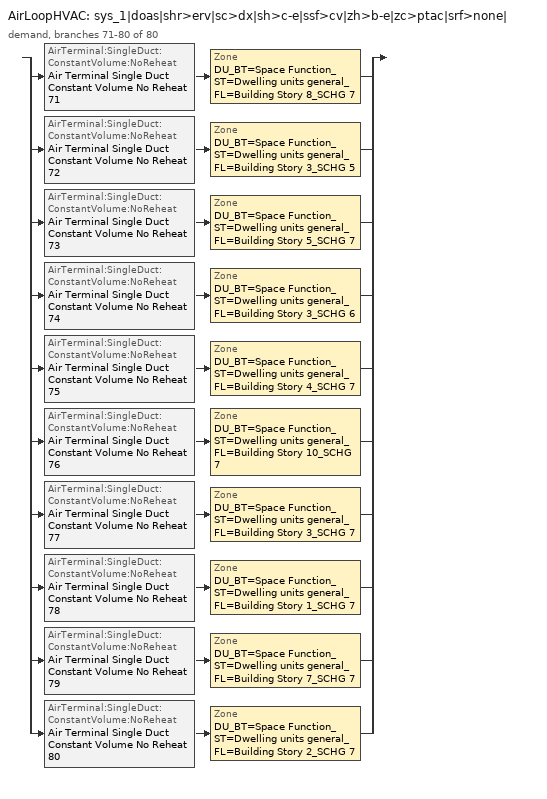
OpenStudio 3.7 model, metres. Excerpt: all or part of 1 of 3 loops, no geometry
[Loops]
AirLoopHVAC 'sys_1|doas|shr>erv|sc>dx|sh>c-e|ssf>cv|zh>b-e|zc>ptac|srf>none|'
 demand, branches 71-80 of 80: split
  | AirTerminal:SingleDuct:ConstantVolume:NoReheat 'Air Terminal Single Duct Constant Volume No Reheat 71' > Zone 'DU_BT=Space Function_ST=Dwelling units general_FL=Building Story 8_SCHG 7'
  | AirTerminal:SingleDuct:ConstantVolume:NoReheat 'Air Terminal Single Duct Constant Volume No Reheat 72' > Zone 'DU_BT=Space Function_ST=Dwelling units general_FL=Building Story 3_SCHG 5'
  | AirTerminal:SingleDuct:ConstantVolume:NoReheat 'Air Terminal Single Duct Constant Volume No Reheat 73' > Zone 'DU_BT=Space Function_ST=Dwelling units general_FL=Building Story 5_SCHG 7'
  | AirTerminal:SingleDuct:ConstantVolume:NoReheat 'Air Terminal Single Duct Constant Volume No Reheat 74' > Zone 'DU_BT=Space Function_ST=Dwelling units general_FL=Building Story 3_SCHG 6'
  | AirTerminal:SingleDuct:ConstantVolume:NoReheat 'Air Terminal Single Duct Constant Volume No Reheat 75' > Zone 'DU_BT=Space Function_ST=Dwelling units general_FL=Building Story 4_SCHG 7'
  | AirTerminal:SingleDuct:ConstantVolume:NoReheat 'Air Terminal Single Duct Constant Volume No Reheat 76' > Zone 'DU_BT=Space Function_ST=Dwelling units general_FL=Building Story 10_SCHG 7'
  | AirTerminal:SingleDuct:ConstantVolume:NoReheat 'Air Terminal Single Duct Constant Volume No Reheat 77' > Zone 'DU_BT=Space Function_ST=Dwelling units general_FL=Building Story 3_SCHG 7'
  | AirTerminal:SingleDuct:ConstantVolume:NoReheat 'Air Terminal Single Duct Constant Volume No Reheat 78' > Zone 'DU_BT=Space Function_ST=Dwelling units general_FL=Building Story 1_SCHG 7'
  | AirTerminal:SingleDuct:ConstantVolume:NoReheat 'Air Terminal Single Duct Constant Volume No Reheat 79' > Zone 'DU_BT=Space Function_ST=Dwelling units general_FL=Building Story 7_SCHG 7'
  | AirTerminal:SingleDuct:ConstantVolume:NoReheat 'Air Terminal Single Duct Constant Volume No Reheat 80' > Zone 'DU_BT=Space Function_ST=Dwelling units general_FL=Building Story 2_SCHG 7'
[Sizing:Zone] Zone Cooling Design Supply Air Temperature Input Method=TemperatureDifference; Zone Cooling Design Supply Air Temperature {C}=14; Zone Cooling Design Supply Air Temperature Difference {deltaC}=11; Zone Heating Design Supply Air Temperature Input Method=TemperatureDifference; Zone Heating Design Supply Air Temperature {C}=40; Zone Heating Design Supply Air Temperature Difference {deltaC}=21; Zone Cooling Design Supply Air Humidity Ratio {kg-H2O/kg-air}=0.0085; Zone Heating Design Supply Air Humidity Ratio {kg-H2O/kg-air}=0.008; Zone Heating Sizing Factor=1.3; Zone Cooling Sizing Factor=1.1; Cooling Design Air Flow Method=DesignDay; Heating Design Air Flow Method=DesignDay; Account for Dedicated Outdoor Air System=No; Dedicated Outdoor Air System Control Strategy=NeutralSupplyAir; Dedicated Outdoor Air Low Setpoint Temperature for Design {C}=autosize; Dedicated Outdoor Air High Setpoint Temperature for Design {C}=autosize; Zone Load Sizing Method=Sensible Load Only No Latent Load; Zone Latent Cooling Design Supply Air Humidity Ratio Input Method=HumidityRatioDifference; Zone Cooling Design Supply Air Humidity Ratio Difference {kgWater/kgDryAir}=0.005; Zone Latent Heating Design Supply Air Humidity Ratio Input Method=HumidityRatioDifference; Zone Humidification Design Supply Air Humidity Ratio Difference {kgWater/kgDryAir}=0.005
DU_BT=Space Function_ST=Dwelling units general_FL=Building Story 8_SCHG 7; DU_BT=Space Function_ST=Dwelling units general_FL=Building Story 3_SCHG 5; DU_BT=Space Function_ST=Dwelling units general_FL=Building Story 5_SCHG 7; DU_BT=Space Function_ST=Dwelling units general_FL=Building Story 3_SCHG 6; DU_BT=Space Function_ST=Dwelling units general_FL=Building Story 4_SCHG 7; DU_BT=Space Function_ST=Dwelling units general_FL=Building Story 10_SCHG 7; DU_BT=Space Function_ST=Dwelling units general_FL=Building Story 3_SCHG 7; DU_BT=Space Function_ST=Dwelling units general_FL=Building Story 1_SCHG 7; DU_BT=Space Function_ST=Dwelling units general_FL=Building Story 7_SCHG 7; DU_BT=Space Function_ST=Dwelling units general_FL=Building Story 2_SCHG 7
[Zone equipment]
DU_BT=Space Function_ST=Dwelling units general_FL=Building Story 8_SCHG 7: DU_BT=Space Function_ST=Dwelling units general_FL=Building Story 8_SCHG 7 PTAC, Zone HVAC Baseboard Convective Electric 71, Air Terminal Single Duct Constant Volume No Reheat 71
DU_BT=Space Function_ST=Dwelling units general_FL=Building Story 3_SCHG 5: DU_BT=Space Function_ST=Dwelling units general_FL=Building Story 3_SCHG 5 PTAC, Zone HVAC Baseboard Convective Electric 72, Air Terminal Single Duct Constant Volume No Reheat 72
DU_BT=Space Function_ST=Dwelling units general_FL=Building Story 5_SCHG 7: DU_BT=Space Function_ST=Dwelling units general_FL=Building Story 5_SCHG 7 PTAC, Zone HVAC Baseboard Convective Electric 73, Air Terminal Single Duct Constant Volume No Reheat 73
DU_BT=Space Function_ST=Dwelling units general_FL=Building Story 3_SCHG 6: DU_BT=Space Function_ST=Dwelling units general_FL=Building Story 3_SCHG 6 PTAC, Zone HVAC Baseboard Convective Electric 74, Air Terminal Single Duct Constant Volume No Reheat 74
DU_BT=Space Function_ST=Dwelling units general_FL=Building Story 4_SCHG 7: DU_BT=Space Function_ST=Dwelling units general_FL=Building Story 4_SCHG 7 PTAC, Zone HVAC Baseboard Convective Electric 75, Air Terminal Single Duct Constant Volume No Reheat 75
DU_BT=Space Function_ST=Dwelling units general_FL=Building Story 10_SCHG 7: DU_BT=Space Function_ST=Dwelling units general_FL=Building Story 10_SCHG 7 PTAC, Zone HVAC Baseboard Convective Electric 76, Air Terminal Single Duct Constant Volume No Reheat 76
DU_BT=Space Function_ST=Dwelling units general_FL=Building Story 3_SCHG 7: DU_BT=Space Function_ST=Dwelling units general_FL=Building Story 3_SCHG 7 PTAC, Zone HVAC Baseboard Convective Electric 77, Air Terminal Single Duct Constant Volume No Reheat 77
DU_BT=Space Function_ST=Dwelling units general_FL=Building Story 1_SCHG 7: DU_BT=Space Function_ST=Dwelling units general_FL=Building Story 1_SCHG 7 PTAC, Zone HVAC Baseboard Convective Electric 78, Air Terminal Single Duct Constant Volume No Reheat 78
DU_BT=Space Function_ST=Dwelling units general_FL=Building Story 7_SCHG 7: DU_BT=Space Function_ST=Dwelling units general_FL=Building Story 7_SCHG 7 PTAC, Zone HVAC Baseboard Convective Electric 79, Air Terminal Single Duct Constant Volume No Reheat 79
DU_BT=Space Function_ST=Dwelling units general_FL=Building Story 2_SCHG 7: DU_BT=Space Function_ST=Dwelling units general_FL=Building Story 2_SCHG 7 PTAC, Zone HVAC Baseboard Convective Electric 80, Air Terminal Single Duct Constant Volume No Reheat 80
[Coil:Heating:Electric] Availability Schedule=ON_OFF_ALWAYS_OFF
Coil Heating Electric 72; Coil Heating Electric 73; Coil Heating Electric 74; Coil Heating Electric 75; Coil Heating Electric 76; Coil Heating Electric 77; Coil Heating Electric 78; Coil Heating Electric 79; Coil Heating Electric 80; Coil Heating Electric 81
[Coil:Cooling:DX:SingleSpeed] Availability Schedule=Always On Discrete; Rated Total Cooling Capacity {W}=autosize; Rated Sensible Heat Ratio=autosize; Rated Air Flow Rate {m3/s}=autosize; Rated Evaporator Fan Power Per Volume Flow Rate 2017 {W/(m3/s)}=773.3; Rated Evaporator Fan Power Per Volume Flow Rate 2023 {W/(m3/s)}=934.4; Total Cooling Capacity Function of Temperature Curve=DXCOOL-NECB2011-REF-CAPFT; Total Cooling Capacity Function of Flow Fraction Curve=DXCOOL-NECB2011-REF-CAPFFLOW; Energy Input Ratio Function of Temperature Curve=DXCOOL-NECB2011-REF-COOLEIRFT; Energy Input Ratio Function of Flow Fraction Curve=DXCOOL-NECB2011-REF-COOLEIRFFLOW; Part Load Fraction Correlation Curve=DXCOOL-NECB2011-REF-COOLPLFFPLR; Minimum Outdoor Dry-Bulb Temperature for Compressor Operation {C}=-25; Nominal Time for Condensate Removal to Begin {s}=0; Ratio of Initial Moisture Evaporation Rate and Steady State Latent Capacity=0; Maximum Cycling Rate {cycles/hr}=0; Latent Capacity Time Constant {s}=0; Condenser Type=AirCooled; Evaporative Condenser Effectiveness=0.9; Evaporative Condenser Air Flow Rate {m3/s}=autosize; Evaporative Condenser Pump Rated Power Consumption {W}=autosize; Crankcase Heater Capacity {W}=0; Maximum Outdoor Dry-Bulb Temperature for Crankcase Heater Operation {C}=10; Basin Heater Capacity {W/K}=0; Basin Heater Setpoint Temperature {C}=2
Name | Rated COP {W/W}
Coil Cooling DX Single Speed 71 8kBtu/hr 11.6EER | 4.01401
Coil Cooling DX Single Speed 72 8kBtu/hr 11.7EER | 4.04482
Coil Cooling DX Single Speed 73 8kBtu/hr 11.7EER | 4.04053
Coil Cooling DX Single Speed 74 8kBtu/hr 11.8EER | 4.06403
Coil Cooling DX Single Speed 75 15kBtu/hr 9.5EER | 3.3002
Coil Cooling DX Single Speed 76 11kBtu/hr 10.8EER | 3.73495
Coil Cooling DX Single Speed 77 12kBtu/hr 10.4EER | 3.60128
Coil Cooling DX Single Speed 78 11kBtu/hr 10.6EER | 3.66887
Coil Cooling DX Single Speed 79 8kBtu/hr 11.7EER | 4.03966
Coil Cooling DX Single Speed 80 11kBtu/hr 10.7EER | 3.6991
[Fan:OnOff] Availability Schedule=Always On Discrete; Fan Total Efficiency=0.39975; Pressure Rise {Pa}=331.288; Maximum Flow Rate {m3/s}=autosize; Motor Efficiency=0.615; Motor In Airstream Fraction=1
Name | Fan Power Ratio Function of Speed Ratio Curve | Fan Efficiency Ratio Function of Speed Ratio Curve
Fan On Off 71 | Fan On Off Power Curve 70 | Fan On Off Efficiency Curve 70
Fan On Off 72 | Fan On Off Power Curve 71 | Fan On Off Efficiency Curve 71
Fan On Off 73 | Fan On Off Power Curve 72 | Fan On Off Efficiency Curve 72
Fan On Off 74 | Fan On Off Power Curve 73 | Fan On Off Efficiency Curve 73
Fan On Off 75 | Fan On Off Power Curve 74 | Fan On Off Efficiency Curve 74
Fan On Off 76 | Fan On Off Power Curve 75 | Fan On Off Efficiency Curve 75
Fan On Off 77 | Fan On Off Power Curve 76 | Fan On Off Efficiency Curve 76
Fan On Off 78 | Fan On Off Power Curve 77 | Fan On Off Efficiency Curve 77
Fan On Off 79 | Fan On Off Power Curve 78 | Fan On Off Efficiency Curve 78
Fan On Off 80 | Fan On Off Power Curve 79 | Fan On Off Efficiency Curve 79
[ZoneHVAC:PackagedTerminalAirConditioner] Availability Schedule=Always On Discrete; Supply Air Flow Rate During Cooling Operation {m3/s}=Autosize; Supply Air Flow Rate During Heating Operation {m3/s}=Autosize; Supply Air Flow Rate When No Cooling or Heating is Needed {m3/s}=Autosize; Outdoor Air Flow Rate During Cooling Operation {m3/s}=1e-05; Outdoor Air Flow Rate During Heating Operation {m3/s}=1e-05; Outdoor Air Flow Rate When No Cooling or Heating is Needed {m3/s}=1e-05; Fan Placement=DrawThrough; Supply Air Fan Operating Mode Schedule=ON_OFF_ALWAYS_OFF
Name | Supply Air Fan | Heating Coil | Cooling Coil
DU_BT=Space Function_ST=Dwelling units general_FL=Building Story 8_SCHG 7 PTAC | Fan On Off 71 | Coil Heating Electric 72 | Coil Cooling DX Single Speed 71 8kBtu/hr 11.6EER
DU_BT=Space Function_ST=Dwelling units general_FL=Building Story 3_SCHG 5 PTAC | Fan On Off 72 | Coil Heating Electric 73 | Coil Cooling DX Single Speed 72 8kBtu/hr 11.7EER
DU_BT=Space Function_ST=Dwelling units general_FL=Building Story 5_SCHG 7 PTAC | Fan On Off 73 | Coil Heating Electric 74 | Coil Cooling DX Single Speed 73 8kBtu/hr 11.7EER
DU_BT=Space Function_ST=Dwelling units general_FL=Building Story 3_SCHG 6 PTAC | Fan On Off 74 | Coil Heating Electric 75 | Coil Cooling DX Single Speed 74 8kBtu/hr 11.8EER
DU_BT=Space Function_ST=Dwelling units general_FL=Building Story 4_SCHG 7 PTAC | Fan On Off 75 | Coil Heating Electric 76 | Coil Cooling DX Single Speed 75 15kBtu/hr 9.5EER
DU_BT=Space Function_ST=Dwelling units general_FL=Building Story 10_SCHG 7 PTAC | Fan On Off 76 | Coil Heating Electric 77 | Coil Cooling DX Single Speed 76 11kBtu/hr 10.8EER
DU_BT=Space Function_ST=Dwelling units general_FL=Building Story 3_SCHG 7 PTAC | Fan On Off 77 | Coil Heating Electric 78 | Coil Cooling DX Single Speed 77 12kBtu/hr 10.4EER
DU_BT=Space Function_ST=Dwelling units general_FL=Building Story 1_SCHG 7 PTAC | Fan On Off 78 | Coil Heating Electric 79 | Coil Cooling DX Single Speed 78 11kBtu/hr 10.6EER
DU_BT=Space Function_ST=Dwelling units general_FL=Building Story 7_SCHG 7 PTAC | Fan On Off 79 | Coil Heating Electric 80 | Coil Cooling DX Single Speed 79 8kBtu/hr 11.7EER
DU_BT=Space Function_ST=Dwelling units general_FL=Building Story 2_SCHG 7 PTAC | Fan On Off 80 | Coil Heating Electric 81 | Coil Cooling DX Single Speed 80 11kBtu/hr 10.7EER
[ZoneHVAC:Baseboard:Convective:Electric] Availability Schedule=Always On Discrete; Nominal Capacity {W}=autosize; Efficiency=1
Zone HVAC Baseboard Convective Electric 71; Zone HVAC Baseboard Convective Electric 72; Zone HVAC Baseboard Convective Electric 73; Zone HVAC Baseboard Convective Electric 74; Zone HVAC Baseboard Convective Electric 75; Zone HVAC Baseboard Convective Electric 76; Zone HVAC Baseboard Convective Electric 77; Zone HVAC Baseboard Convective Electric 78; Zone HVAC Baseboard Convective Electric 79; Zone HVAC Baseboard Convective Electric 80
[AirTerminal:SingleDuct:ConstantVolume:NoReheat] Availability Schedule=Always On Discrete; Maximum Air Flow Rate {m3/s}=AutoSize
Air Terminal Single Duct Constant Volume No Reheat 71; Air Terminal Single Duct Constant Volume No Reheat 72; Air Terminal Single Duct Constant Volume No Reheat 73; Air Terminal Single Duct Constant Volume No Reheat 74; Air Terminal Single Duct Constant Volume No Reheat 75; Air Terminal Single Duct Constant Volume No Reheat 76; Air Terminal Single Duct Constant Volume No Reheat 77; Air Terminal Single Duct Constant Volume No Reheat 78; Air Terminal Single Duct Constant Volume No Reheat 79; Air Terminal Single Duct Constant Volume No Reheat 80
[Schedule:Ruleset]
ON_OFF_ALWAYS_OFF: Default Day Schedule=Schedule Day 3
[Schedule:Day]
Schedule Day 3; wkdON_OFF_ALWAYS_OFF 1; satON_OFF_ALWAYS_OFF 1; sunON_OFF_ALWAYS_OFF 1: 1, 0, 0, 2, 0, 0, 3, 0, 0, 4, 0, 0, 5, 0, 0, 6, 0, 0, 7, 0, 0, 8, 0, 0, 9, 0, 0, 10, 0, 0, 11, 0, 0, 12, 0, 0, 13, 0, 0, 14, 0, 0, 15, 0, 0, 16, 0, 0, 17, 0, 0, 18, 0, 0, 19, 0, 0, 20, 0, 0, 21, 0, 0, 22, 0, 0, 23, 0, 0, 24, 0, 0
[Schedule:Rule] Schedule Ruleset=ON_OFF_ALWAYS_OFF; Date Specification Type=DateRange; Start Month=1; Start Day=1; End Month=12; End Day=31
Name | Rule Order | Day Schedule | Apply Sunday | Apply Monday | Apply Tuesday | Apply Wednesday | Apply Thursday | Apply Friday | Apply Saturday
wkdON_OFF_ALWAYS_OFF rule | 2 | wkdON_OFF_ALWAYS_OFF 1 | No | Yes | Yes | Yes | Yes | Yes | No
satON_OFF_ALWAYS_OFFrule | 1 | satON_OFF_ALWAYS_OFF 1 | No | No | No | No | No | No | Yes
sunON_OFF_ALWAYS_OFFrule | 0 | sunON_OFF_ALWAYS_OFF 1 | Yes | No | No | No | No | No | No
[Schedule:Constant]
Always On Discrete: Value=1
[Curve:Biquadratic] Minimum Value of x=13; Maximum Value of x=24; Minimum Value of y=24; Maximum Value of y=46
Name | Coefficient1 Constant | Coefficient2 x | Coefficient3 x**2 | Coefficient4 y | Coefficient5 y**2 | Coefficient6 x*y
DXCOOL-NECB2011-REF-CAPFT | 0.867905 | 0.0142459 | 0.00055436 | -0.0075575 | 3.3e-05 | -0.0001918
DXCOOL-NECB2011-REF-COOLEIRFT | 0.114171 | 0.0281822 | -0.0004199 | 0.0214108 | 0.000161028 | -0.000679104
[Curve:Quadratic] Minimum Value of x=0.5; Maximum Value of x=1.5
Name | Coefficient1 Constant | Coefficient2 x | Coefficient3 x**2
DXCOOL-NECB2011-REF-CAPFFLOW | 0.8 | 0.2 | 0
DXCOOL-NECB2011-REF-COOLEIRFFLOW | 1.1552 | -0.1808 | 0.0256
[Curve:Cubic] Maximum Value of x=1
Name | Coefficient1 Constant | Coefficient2 x | Coefficient3 x**2 | Coefficient4 x**3 | Minimum Value of x
Fan On Off Efficiency Curve 70; Fan On Off Efficiency Curve 71; Fan On Off Efficiency Curve 72; Fan On Off Efficiency Curve 73; Fan On Off Efficiency Curve 74; Fan On Off Efficiency Curve 75; Fan On Off Efficiency Curve 76; Fan On Off Efficiency Curve 77; Fan On Off Efficiency Curve 78; Fan On Off Efficiency Curve 79 | 1 | 0 | 0 | 0 | 0
DXCOOL-NECB2011-REF-COOLPLFFPLR | 0.0277 | 4.9151 | -8.184 | 4.2702 | 0.7
[Curve:Exponent] Coefficient1 Constant=1; Coefficient2 Constant=0; Coefficient3 Constant=0; Minimum Value of x=0; Maximum Value of x=1
Fan On Off Power Curve 70; Fan On Off Power Curve 71; Fan On Off Power Curve 72; Fan On Off Power Curve 73; Fan On Off Power Curve 74; Fan On Off Power Curve 75; Fan On Off Power Curve 76; Fan On Off Power Curve 77; Fan On Off Power Curve 78; Fan On Off Power Curve 79
